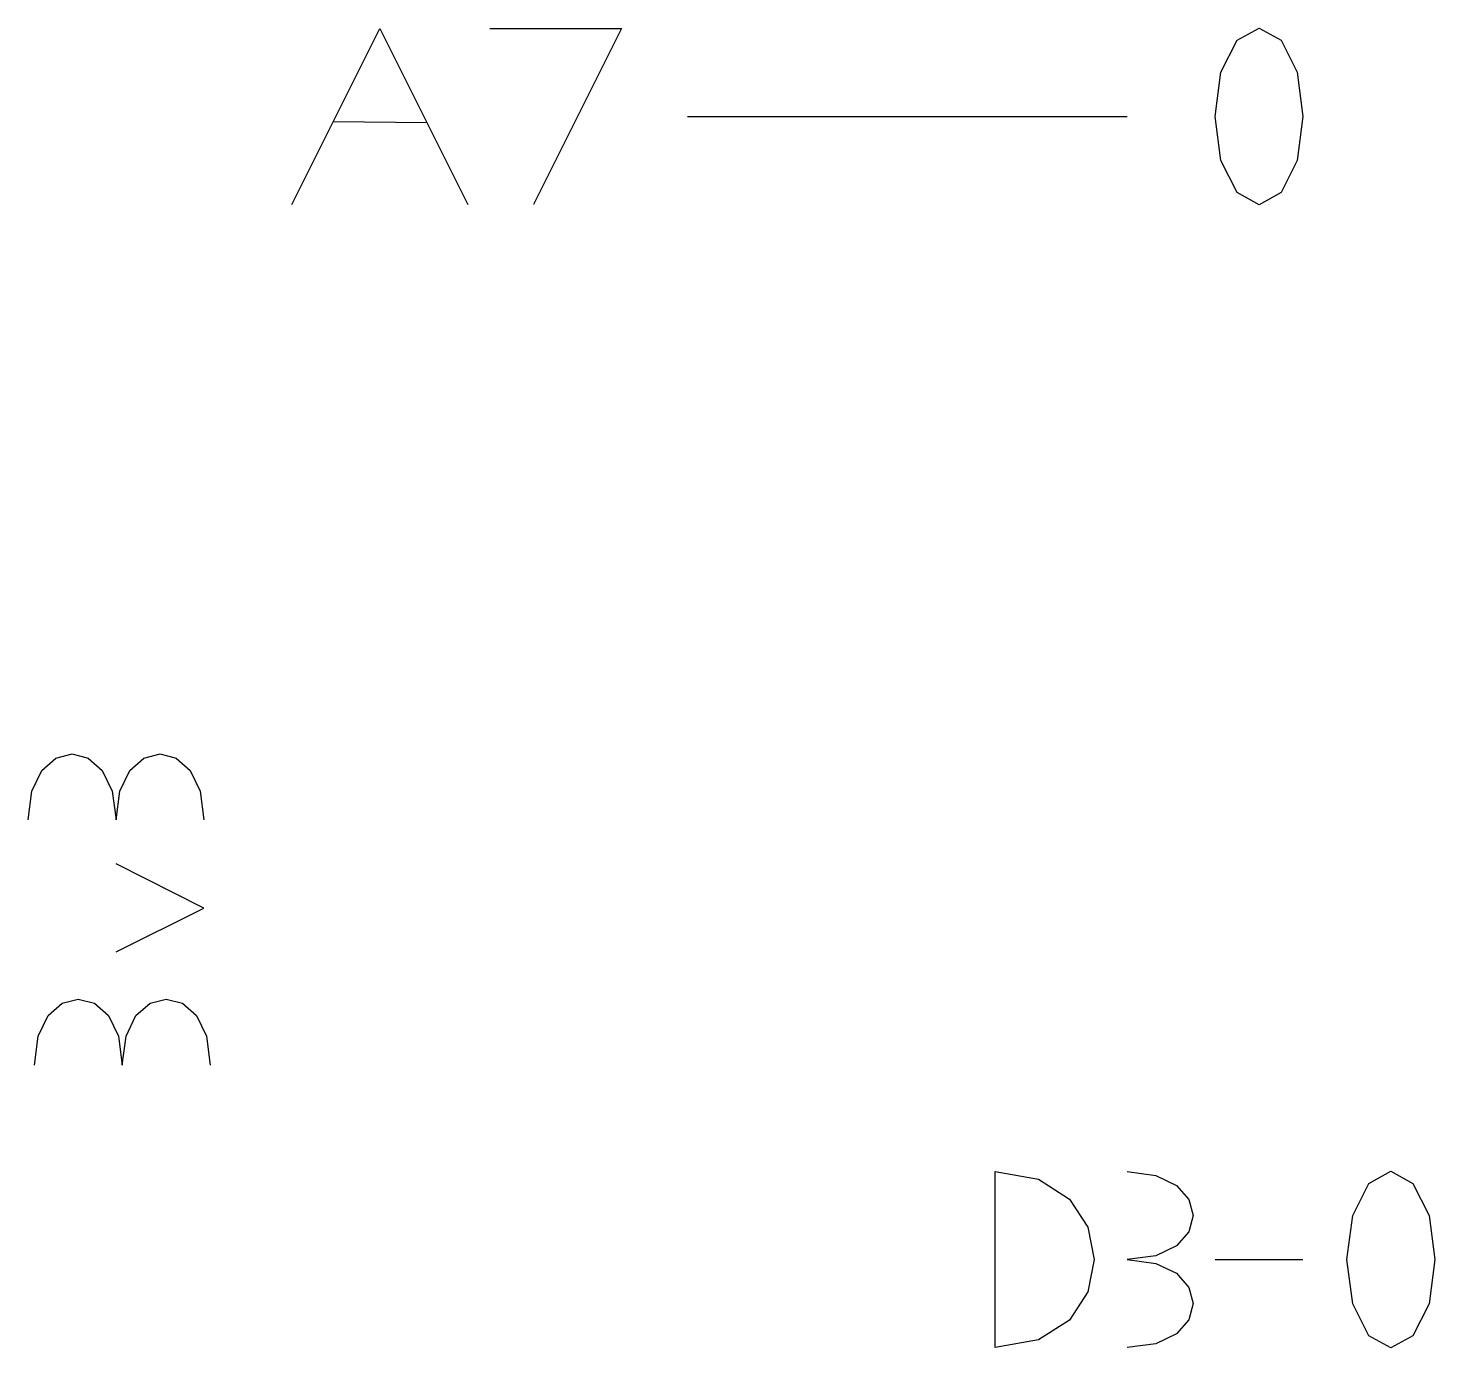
# Model space of a CAD drawing. Extents: x 37 to 69, y 115 to 145.
import ezdxf

# ---------------------------------------------------------------- set-up
doc = ezdxf.new("R2010")
doc.units = 0
doc.layers.add('text', color=7, linetype='CONTINUOUS')

msp = doc.modelspace()

# ---------------------------------------------------------------- linework, layer by layer
at = {"layer": 'text', "color": 4}
for p, q in [((43.003589, 140.997968), (45.00359, 144.997969)), ((45.00359, 144.997969), (47.003589, 140.997968)), ((47.503941, 144.997969), (50.503238, 144.997969)), ((50.503238, 144.997969), (48.503239, 140.997968)), ((64.50359, 144.730021), (65.00359, 145.006163)), ((65.00359, 145.006163), (65.50359, 144.730021)), ((64.134017, 144.002066), (64.50359, 144.730021)), ((65.50359, 144.730021), (65.873163, 144.002066)), ((64.00359, 142.99797), (64.134017, 144.002066)), ((65.873163, 144.002066), (66.00359, 142.99797)), ((43.94419, 142.879166), (46.070732, 142.863683)), ((52.003587, 142.99797), (62.00359, 142.99797)), ((64.134017, 141.993873), (64.00359, 142.99797)), ((66.00359, 142.99797), (65.873163, 141.993873)), ((66.00359, 142.99797), (66.003591, 142.99797)), ((64.50359, 141.265919), (64.134017, 141.993873)), ((65.873163, 141.993873), (65.50359, 141.265919)), ((65.00359, 140.989777), (64.50359, 141.265919)), ((65.50359, 141.265919), (65.00359, 140.989777)), ((47.003589, 140.997968), (47.003589, 140.997968)), ((48.503239, 140.997968), (48.503239, 140.997968)), ((37.31609, 128.122967), (37.636402, 128.404217)), ((37.636402, 128.404217), (38.00359, 128.497967)), ((38.00359, 128.497967), (38.370778, 128.404217)), ((38.370778, 128.404217), (38.691091, 128.122967)), ((39.316091, 128.122967), (39.636403, 128.404217)), ((39.636403, 128.404217), (40.00359, 128.497967)), ((40.00359, 128.497967), (40.370778, 128.404217)), ((40.370778, 128.404217), (40.69109, 128.122967)), ((37.089527, 127.654218), (37.31609, 128.122967)), ((38.691091, 128.122967), (38.917653, 127.654218)), ((39.089528, 127.654218), (39.316091, 128.122967)), ((40.69109, 128.122967), (40.917652, 127.654218)), ((37.003589, 126.997968), (37.089527, 127.654218)), ((38.917653, 127.654218), (39.003591, 126.997968)), ((39.003591, 126.997968), (39.089528, 127.654218)), ((40.917652, 127.654218), (41.00359, 126.997968)), ((41.00359, 124.993008), (39.003588, 125.997967)), ((39.003588, 123.997968), (41.00359, 124.993008)), ((37.777513, 122.827551), (38.144701, 122.921301)), ((38.144701, 122.921301), (38.511889, 122.827551)), ((39.777514, 122.827551), (40.144701, 122.921301)), ((40.144701, 122.921301), (40.511889, 122.827551)), ((37.457201, 122.546301), (37.777513, 122.827551)), ((38.511889, 122.827551), (38.832202, 122.546301)), ((39.457202, 122.546301), (39.777514, 122.827551)), ((40.511889, 122.827551), (40.832201, 122.546301)), ((37.230638, 122.077552), (37.457201, 122.546301)), ((38.832202, 122.546301), (39.058764, 122.077552)), ((39.230639, 122.077552), (39.457202, 122.546301)), ((40.832201, 122.546301), (41.058763, 122.077552)), ((37.1447, 121.421302), (37.230638, 122.077552)), ((39.058764, 122.077552), (39.144702, 121.421302)), ((39.144702, 121.421302), (39.230639, 122.077552)), ((41.058763, 122.077552), (41.144701, 121.421302)), ((59.003588, 118.99797), (59.987962, 118.826095)), ((59.003588, 114.997969), (59.003588, 118.99797)), ((59.003588, 118.99797), (59.003588, 118.99797)), ((59.987962, 118.826095), (60.691087, 118.37297)), ((62.00359, 118.99797), (62.65984, 118.912032)), ((62.65984, 118.912032), (63.128589, 118.68547)), ((67.134017, 118.002065), (67.50359, 118.730019)), ((67.50359, 118.730019), (68.00359, 119.006161)), ((68.00359, 119.006161), (68.50359, 118.730019)), ((68.50359, 118.730019), (68.873163, 118.002065)), ((63.128589, 118.68547), (63.409839, 118.365157)), ((60.691087, 118.37297), (61.112962, 117.732345)), ((63.409839, 118.365157), (63.503589, 117.997969)), ((63.503589, 117.997969), (63.409839, 117.630781)), ((67.00359, 116.997968), (67.134017, 118.002065)), ((68.873163, 118.002065), (69.00359, 116.997968)), ((61.112962, 117.732345), (61.253587, 116.99797)), ((63.409839, 117.630781), (63.128589, 117.310469)), ((63.128589, 117.310469), (62.65984, 117.083906)), ((61.253587, 116.99797), (61.112962, 116.263595)), ((62.65984, 117.083906), (62.00359, 116.997968)), ((62.00359, 116.997968), (62.65984, 116.912031)), ((62.65984, 116.912031), (63.128589, 116.685468)), ((64.003589, 116.997968), (66.003588, 116.997968)), ((67.134016, 115.993872), (67.00359, 116.997968)), ((69.003589, 116.997968), (68.873162, 115.993872)), ((69.00359, 116.997968), (69.00359, 116.997968)), ((63.128589, 116.685468), (63.409839, 116.365156)), ((61.112962, 116.263595), (60.691087, 115.622969)), ((63.409839, 116.365156), (63.503589, 115.997969)), ((63.503589, 115.997969), (63.409839, 115.630782)), ((67.503589, 115.265917), (67.134016, 115.993872)), ((68.873162, 115.993872), (68.503589, 115.265917)), ((60.691087, 115.622969), (59.987962, 115.169844)), ((63.409839, 115.630782), (63.128589, 115.310469)), ((63.128589, 115.310469), (62.65984, 115.083907)), ((68.003589, 114.989775), (67.503589, 115.265917)), ((68.503589, 115.265917), (68.003589, 114.989775)), ((59.987962, 115.169844), (59.003588, 114.997969)), ((62.65984, 115.083907), (62.00359, 114.997969))]:
    msp.add_line(p, q, dxfattribs=at)

doc.saveas('drawing.dxf')
